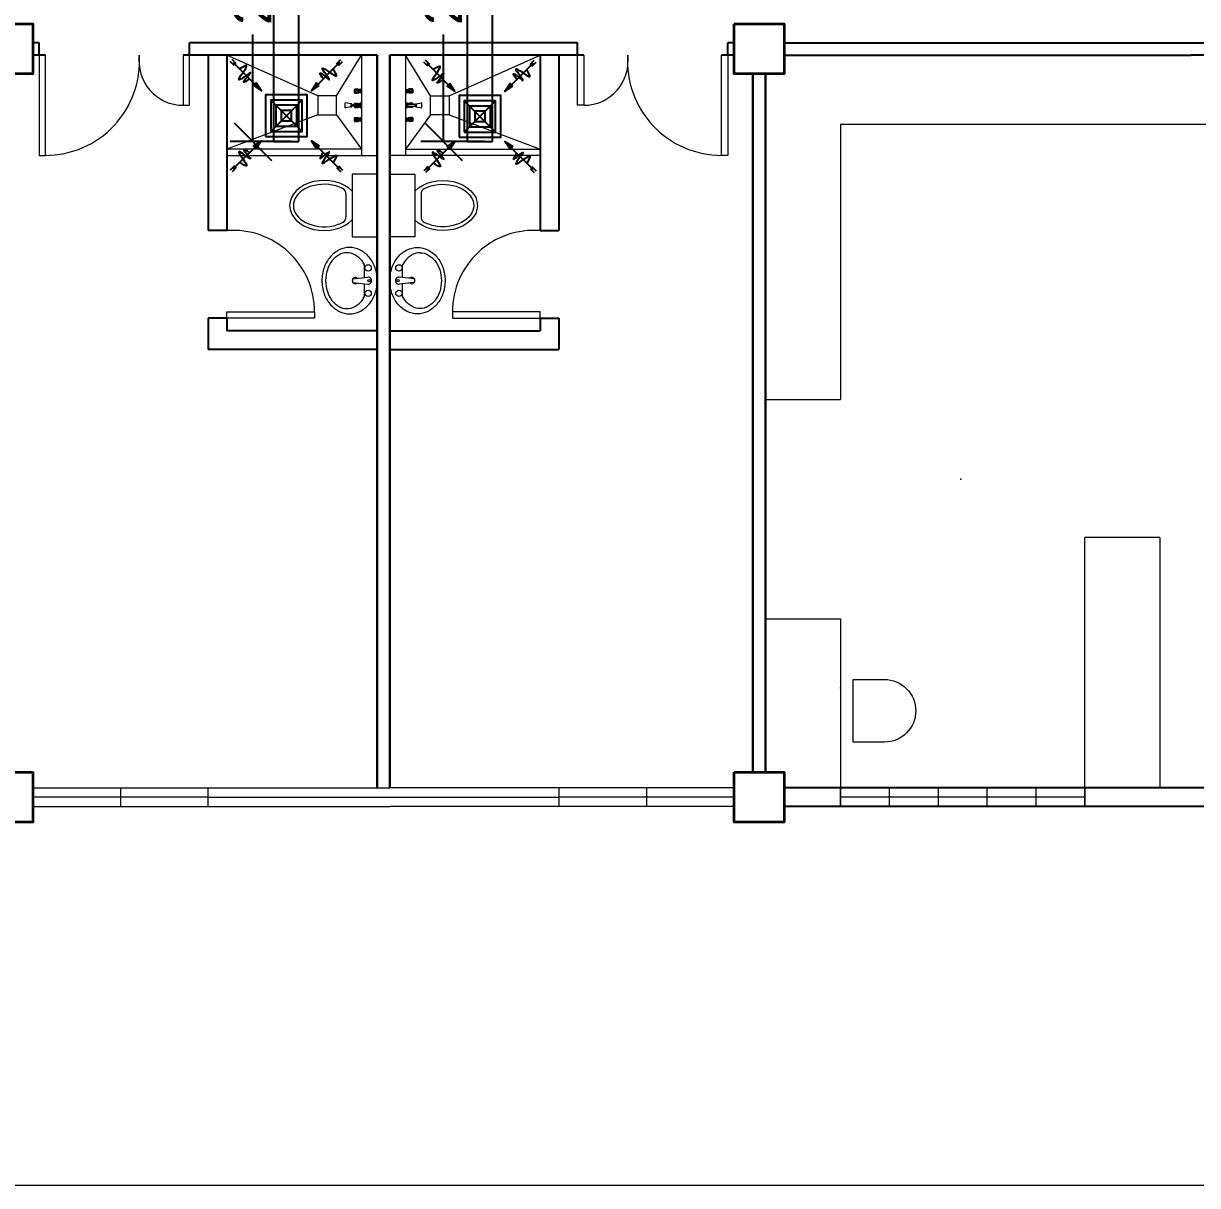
# Model space of a CAD drawing. Header units: millimetres. Extents: x 3 to 434, y 1 to 233.
# Drawn here: x 277.61 to 286.99, y 98.44 to 107.72 of the extents above; entities that cross this region are included whole.
import ezdxf

# ---------------------------------------------------------------- set-up
doc = ezdxf.new("R2010")
doc.units = ezdxf.units.MM
doc.header["$MEASUREMENT"] = 0
for name, color, linetype in [('AIR', 7, 'Continuous'), ('AIR-00', 8, 'Continuous'), ('AIR-03', 30, 'Continuous'), ('dimen', 7, 'Continuous'), ('exhaust', 1, 'Continuous')]:
    doc.layers.add(name, color=color, linetype=linetype)
doc.styles.get("Standard").update_dxf_attribs({"font": 'arial.ttf'})
doc.dimstyles.new('Copy of dimension', dxfattribs={"dimtxt": 0.3, "dimasz": 0.3, "dimexe": 0.18, "dimexo": 0.0625, "dimgap": 0.09, "dimtad": 0, "dimzin": 0, "dimdsep": 46, "dimtxsty": 'Standard', "dimblk": 'OBLIQUE', "dimcen": 0.09, "dimclrd": 256, "dimclre": 256, "dimclrt": 256, "dimadec": 0, "dimazin": 0, "dimtfac": 1, "dimtofl": 0, "dimtmove": 0, "dimatfit": 3, "dimldrblk": 'OBLIQUE', "dimfxl": 1, "dimtolj": 1, "dimtzin": 0, "dimarcsym": 0})

# ---------------------------------------------------------------- blocks, each defined once
blk = doc.blocks.new('GRILL-C-IN')
at = {"layer": 'AIR-00', "ltscale": 3}
for p, q in [((-0.623, 0.601), (-0.674, 0.651)), ((-0.601, 0.623), (-0.651, 0.674)), ((-0.637, 0.637), (-0.3, 0.3)), ((0.637, 0.637), (0.3, 0.3)), ((0.601, 0.623), (0.651, 0.674)), ((0.623, 0.601), (0.674, 0.651)), ((-0.637, -0.637), (-0.3, -0.3)), ((0.637, -0.637), (0.3, -0.3)), ((-0.623, -0.601), (-0.674, -0.651)), ((-0.601, -0.623), (-0.651, -0.674)), ((0.601, -0.623), (0.651, -0.674)), ((0.623, -0.601), (0.674, -0.651))]:
    blk.add_line(p, q, dxfattribs=at)
at = {"layer": 'AIR-00', "color": 50}
for p, q in [((-0.188, 0.187), (0.187, -0.188)), ((0.187, 0.187), (-0.188, -0.188))]:
    blk.add_line(p, q, dxfattribs=at)
at = {"layer": 'AIR-00', "ltscale": 3}
for points in [[(-0.362, 0.393), (-0.393, 0.362), (-0.3, 0.3)], [(0.393, 0.362), (0.362, 0.393), (0.3, 0.3)], [(-0.362, -0.393), (-0.393, -0.362), (-0.3, -0.3)], [(0.393, -0.362), (0.362, -0.393), (0.3, -0.3)]]:
    blk.add_lwpolyline(points, close=True, dxfattribs=at)
at = {"layer": 'AIR-00', "color": 50}
for points in [[(-0.188, -0.188), (0.187, -0.188), (0.187, 0.187), (-0.188, 0.187)], [(-0.125, -0.125), (0.125, -0.125), (0.125, 0.125), (-0.125, 0.125)], [(-0.062, -0.062), (0.062, -0.062), (0.062, 0.062), (-0.062, 0.062)]]:
    blk.add_lwpolyline(points, close=True, dxfattribs=at)
at = {"layer": 'AIR-00', "ltscale": 3}
for points in [[(-0.441, 0.441), (-0.512, 0.404), (-0.432, 0.514), (-0.568, 0.43), (-0.477, 0.6), (-0.561, 0.561)], [(0.441, 0.441), (0.404, 0.512), (0.514, 0.432), (0.43, 0.568), (0.6, 0.477), (0.561, 0.561)], [(-0.441, -0.441), (-0.512, -0.404), (-0.432, -0.514), (-0.568, -0.43), (-0.477, -0.6), (-0.561, -0.561)], [(0.441, -0.441), (0.404, -0.512), (0.514, -0.432), (0.43, -0.568), (0.6, -0.477), (0.561, -0.561)]]:
    blk.add_spline(points, degree=3, dxfattribs=at)
for points in [[(-0.3, 0.3), (-0.362, 0.393), (-0.393, 0.362)], [(0.3, 0.3), (0.393, 0.362), (0.362, 0.393)], [(-0.3, -0.3), (-0.362, -0.393), (-0.393, -0.362)], [(0.3, -0.3), (0.393, -0.362), (0.362, -0.393)]]:
    blk.add_solid(points, dxfattribs=at)
at = {"layer": 'AIR-03', "color": 6}
blk.add_lwpolyline([(-0.25, -0.25), (0.25, -0.25), (0.25, 0.25), (-0.25, 0.25)], close=True, dxfattribs=at)
blk = doc.blocks.new('_Oblique')
at = {"color": 0, "linetype": 'ByBlock', "lineweight": -2}
blk.add_line((-0.5, -0.5), (0.5, 0.5), dxfattribs=at)
blk = doc.blocks.new('*D102')
at = {"layer": 'Defpoints', "color": 0, "transparency": 16777216}
for p in [(279.8109, 109.4511), (279.4426, 106.7746), (279.8109, 106.7746)]:
    blk.add_point(p, dxfattribs=at)
at = {"layer": 'dimen', "lineweight": -2, "transparency": 16777216}
for p, q in [((279.7484, 109.4511), (279.2626, 109.4511)), ((279.4426, 109.4511), (279.4426, 108.5954)), ((279.4426, 106.7746), (279.4426, 107.6304)), ((279.7484, 106.7746), (279.2626, 106.7746))]:
    blk.add_line(p, q, dxfattribs=at)
at = {"layer": 'dimen', "lineweight": -2, "transparency": 16777216, "xscale": 0.3, "yscale": 0.3, "zscale": 0.3}
for p, rotation in [((279.4426, 109.4511), 90), ((279.4426, 106.7746), 270)]:
    blk.add_blockref('_Oblique', p, dxfattribs=dict(at, rotation=rotation))
at = {"layer": 'dimen', "transparency": 16777216, "insert": (279.4426, 108.1129), "char_height": 0.3, "attachment_point": 5, "rotation": 90}
blk.add_mtext('\\A1;2.68', dxfattribs=at)
blk = doc.blocks.new('*D103')
at = {"layer": 'Defpoints', "color": 0, "transparency": 16777216}
for p in [(281.3561, 109.4511), (280.9652, 106.7746), (281.3561, 106.7746)]:
    blk.add_point(p, dxfattribs=at)
at = {"layer": 'dimen', "lineweight": -2, "transparency": 16777216}
for p, q in [((281.2936, 109.4511), (280.7852, 109.4511)), ((280.9652, 109.4511), (280.9652, 108.5954)), ((280.9652, 106.7746), (280.9652, 107.6304)), ((281.2936, 106.7746), (280.7852, 106.7746))]:
    blk.add_line(p, q, dxfattribs=at)
at = {"layer": 'dimen', "lineweight": -2, "transparency": 16777216, "xscale": 0.3, "yscale": 0.3, "zscale": 0.3}
for p, rotation in [((280.9652, 109.4511), 90), ((280.9652, 106.7746), 270)]:
    blk.add_blockref('_Oblique', p, dxfattribs=dict(at, rotation=rotation))
at = {"layer": 'dimen', "transparency": 16777216, "insert": (280.9652, 108.1129), "char_height": 0.3, "attachment_point": 5, "rotation": 90}
blk.add_mtext('\\A1;2.68', dxfattribs=at)

msp = doc.modelspace()

# ---------------------------------------------------------------- linework, layer by layer
at = {"color": 8, "lineweight": 25}
for p, q in [((277.7363, 107.5641), (277.6863, 107.5641)), ((277.7363, 107.4641), (277.7363, 107.5641)), ((280.5363, 107.5641), (278.9363, 107.5641)), ((278.9363, 107.4641), (278.9363, 107.5641)), ((282.0363, 107.5641), (280.4363, 107.5641)), ((282.0363, 107.4641), (282.0363, 107.5641)), ((283.2863, 107.5641), (283.2363, 107.5641)), ((283.2363, 107.4641), (283.2363, 107.5641)), ((283.6863, 107.5641), (286.6363, 107.5641)), ((286.6363, 107.5641), (287.0363, 107.5641)), ((277.7863, 107.4641), (277.6863, 107.4641)), ((280.4363, 107.4641), (278.8863, 107.4641)), ((280.4363, 101.6141), (280.4363, 107.4641)), ((280.4363, 107.4641), (280.4363, 101.6141)), ((280.5363, 101.6141), (280.5363, 107.4641)), ((280.5363, 107.4641), (280.5363, 101.6141)), ((282.0863, 107.4641), (280.5363, 107.4641)), ((283.2863, 107.4641), (283.1863, 107.4641)), ((283.6863, 107.4641), (286.9363, 107.4641)), ((287.0363, 107.4641), (286.9363, 107.4641)), ((283.4363, 101.7391), (283.4363, 107.3141)), ((283.4363, 107.3141), (283.4363, 101.7391)), ((283.5363, 107.3141), (283.5363, 104.3391)), ((283.5363, 101.7391), (283.5363, 107.3141)), ((283.5363, 107.3141), (283.5363, 101.7391)), ((283.5363, 105.7141), (283.5363, 103.6141)), ((287.0363, 101.6141), (283.6863, 101.6141)), ((287.0363, 101.4641), (283.6863, 101.4641))]:
    msp.add_line(p, q, dxfattribs=at)
at = {"color": 8, "lineweight": 25, "ltscale": 0.3}
for p, q in [((279.0863, 107.4641), (279.0863, 106.0641)), ((279.2363, 107.4641), (279.2363, 106.0641)), ((281.7363, 107.4641), (281.7363, 106.0641)), ((281.8863, 107.4641), (281.8863, 106.0641)), ((279.2363, 106.0641), (279.0863, 106.0641)), ((281.7363, 106.0641), (281.8863, 106.0641)), ((279.0863, 105.3641), (279.0863, 105.1141)), ((279.2363, 105.3641), (279.0863, 105.3641)), ((279.2363, 105.3641), (279.2363, 105.2641)), ((281.7363, 105.3641), (281.7363, 105.2641)), ((281.7363, 105.3641), (281.8863, 105.3641)), ((281.8863, 105.3641), (281.8863, 105.1141)), ((280.4363, 105.2641), (279.2363, 105.2641)), ((280.5363, 105.2641), (281.7363, 105.2641)), ((280.4363, 105.1141), (279.0863, 105.1141)), ((280.5363, 105.1141), (281.8863, 105.1141))]:
    msp.add_line(p, q, dxfattribs=at)
at = {"color": 8, "lineweight": 9, "ltscale": 0.3}
for p, q in [((279.9613, 107.1391), (279.2363, 107.4641)), ((280.1113, 107.1391), (280.3113, 107.4641)), ((280.8613, 107.1391), (280.6613, 107.4641)), ((281.0113, 107.1391), (281.7363, 107.4641)), ((279.9613, 106.9891), (279.2363, 106.7141)), ((280.1113, 106.9891), (280.3113, 106.7141)), ((280.8613, 106.9891), (280.6613, 106.7141)), ((281.0113, 106.9891), (281.7363, 106.7141))]:
    msp.add_line(p, q, dxfattribs=at)
at = {"color": 8, "lineweight": 9}
for p, q in [((280.3113, 107.4641), (280.3113, 106.6641)), ((280.6613, 107.4641), (280.6613, 106.6641)), ((280.2526, 107.1908), (280.2526, 107.1647)), ((280.2526, 107.1908), (280.2541, 107.1908)), ((280.2526, 107.1647), (280.2541, 107.1647)), ((280.2541, 107.1908), (280.256, 107.1944)), ((280.2541, 107.1908), (280.2541, 107.1647)), ((280.2541, 107.1647), (280.256, 107.1611)), ((280.256, 107.1944), (280.256, 107.1611)), ((280.256, 107.1944), (280.278, 107.1944)), ((280.256, 107.1611), (280.278, 107.1611)), ((280.2647, 107.1838), (280.2768, 107.1838)), ((280.2647, 107.1717), (280.2768, 107.1717)), ((280.2648, 107.1908), (280.277, 107.1908)), ((280.2648, 107.1647), (280.277, 107.1647)), ((280.278, 107.1944), (280.282, 107.1922)), ((280.278, 107.191), (280.278, 107.1836)), ((280.278, 107.1645), (280.278, 107.1718)), ((280.278, 107.1611), (280.282, 107.1633)), ((280.2838, 107.1917), (280.2897, 107.1917)), ((280.2838, 107.1637), (280.2897, 107.1637)), ((280.2897, 107.1917), (280.292, 107.191)), ((280.2897, 107.1917), (280.2897, 107.1637)), ((280.2897, 107.1637), (280.292, 107.1645)), ((280.292, 107.191), (280.292, 107.1645)), ((280.3037, 107.1891), (280.292, 107.1891)), ((280.3037, 107.1664), (280.292, 107.1664)), ((280.3105, 107.1948), (280.3037, 107.1914)), ((280.3037, 107.1914), (280.3037, 107.1641)), ((280.3105, 107.1607), (280.3037, 107.1641)), ((280.3105, 107.1948), (280.3105, 107.1607)), ((280.3105, 107.1948), (280.3113, 107.1948)), ((280.3105, 107.1607), (280.3113, 107.1607)), ((280.3113, 107.1948), (280.3113, 107.1607)), ((280.6613, 107.1948), (280.6613, 107.1607)), ((280.662, 107.1948), (280.6613, 107.1948)), ((280.662, 107.1607), (280.6613, 107.1607)), ((280.662, 107.1948), (280.662, 107.1607)), ((280.662, 107.1948), (280.6688, 107.1914)), ((280.662, 107.1607), (280.6688, 107.1641)), ((280.6688, 107.1914), (280.6688, 107.1641)), ((280.6688, 107.1891), (280.6806, 107.1891)), ((280.6688, 107.1664), (280.6806, 107.1664)), ((280.6829, 107.1917), (280.6806, 107.191)), ((280.6806, 107.191), (280.6806, 107.1645)), ((280.6829, 107.1637), (280.6806, 107.1645)), ((280.6829, 107.1917), (280.6829, 107.1637)), ((280.6887, 107.1917), (280.6829, 107.1917)), ((280.6887, 107.1637), (280.6829, 107.1637)), ((280.6946, 107.1944), (280.6905, 107.1922)), ((280.6946, 107.1611), (280.6905, 107.1633)), ((280.7166, 107.1944), (280.6946, 107.1944)), ((280.6946, 107.191), (280.6946, 107.1836)), ((280.6946, 107.1645), (280.6946, 107.1718)), ((280.7166, 107.1611), (280.6946, 107.1611)), ((280.7077, 107.1908), (280.6956, 107.1908)), ((280.7077, 107.1647), (280.6956, 107.1647)), ((280.7079, 107.1838), (280.6957, 107.1838)), ((280.7079, 107.1717), (280.6957, 107.1717)), ((280.7166, 107.1944), (280.7166, 107.1611)), ((280.7185, 107.1908), (280.7166, 107.1944)), ((280.7185, 107.1647), (280.7166, 107.1611)), ((280.7185, 107.1908), (280.7185, 107.1647)), ((280.72, 107.1908), (280.7185, 107.1908)), ((280.72, 107.1647), (280.7185, 107.1647)), ((280.72, 107.1908), (280.72, 107.1647)), ((280.1794, 107.0447), (280.1794, 107.0835)), ((280.2259, 107.0764), (280.184, 107.085)), ((280.2335, 107.0764), (280.2259, 107.0764)), ((280.2259, 107.0764), (280.2259, 107.0518)), ((280.2259, 107.0764), (280.2259, 107.0518)), ((280.2335, 107.0518), (280.2335, 107.0764)), ((280.2335, 107.0717), (280.2959, 107.0717)), ((280.2526, 107.0772), (280.2526, 107.0717)), ((280.2526, 107.0772), (280.2541, 107.0772)), ((280.2541, 107.0772), (280.256, 107.0808)), ((280.2541, 107.0772), (280.2541, 107.0717)), ((280.256, 107.0808), (280.256, 107.0717)), ((280.256, 107.0808), (280.2779, 107.0808)), ((280.2648, 107.0772), (280.2769, 107.0772)), ((280.2779, 107.0808), (280.282, 107.0786)), ((280.2779, 107.0773), (280.2779, 107.0717)), ((280.2838, 107.0781), (280.2897, 107.0781)), ((280.2897, 107.0781), (280.2897, 107.0717)), ((280.2897, 107.0781), (280.292, 107.0774)), ((280.292, 107.0774), (280.292, 107.0717)), ((280.2959, 107.0755), (280.292, 107.0755)), ((280.2959, 107.0467), (280.2959, 107.0815)), ((280.2959, 107.0815), (280.3055, 107.0815)), ((280.2959, 107.0717), (280.2959, 107.0565)), ((280.3055, 107.0815), (280.3113, 107.0931)), ((280.3055, 107.0467), (280.3055, 107.0815)), ((280.3055, 107.0815), (280.3055, 107.0467)), ((280.3113, 107.0931), (280.3113, 107.0351)), ((280.6671, 107.0815), (280.6613, 107.0931)), ((280.6613, 107.0931), (280.6613, 107.0351)), ((280.6671, 107.0467), (280.6671, 107.0815)), ((280.6767, 107.0815), (280.6671, 107.0815)), ((280.6671, 107.0815), (280.6671, 107.0467)), ((280.6767, 107.0467), (280.6767, 107.0815)), ((280.6767, 107.0755), (280.6806, 107.0755)), ((280.7391, 107.0717), (280.6767, 107.0717)), ((280.6767, 107.0717), (280.6767, 107.0565)), ((280.6829, 107.0781), (280.6806, 107.0774)), ((280.6806, 107.0774), (280.6806, 107.0717)), ((280.6829, 107.0781), (280.6829, 107.0717)), ((280.6887, 107.0781), (280.6829, 107.0781)), ((280.6946, 107.0808), (280.6905, 107.0786)), ((280.7166, 107.0808), (280.6946, 107.0808)), ((280.6946, 107.0773), (280.6946, 107.0717)), ((280.7078, 107.0772), (280.6956, 107.0772)), ((280.7166, 107.0808), (280.7166, 107.0717)), ((280.7185, 107.0772), (280.7166, 107.0808)), ((280.7185, 107.0772), (280.7185, 107.0717)), ((280.72, 107.0772), (280.7185, 107.0772)), ((280.72, 107.0772), (280.72, 107.0717)), ((280.7391, 107.0764), (280.7467, 107.0764)), ((280.7391, 107.0518), (280.7391, 107.0764)), ((280.7467, 107.0764), (280.7886, 107.085)), ((280.7467, 107.0764), (280.7467, 107.0518)), ((280.7467, 107.0764), (280.7467, 107.0518)), ((280.7931, 107.0447), (280.7931, 107.0835)), ((280.2259, 107.0518), (280.184, 107.0432)), ((280.2259, 107.0518), (280.2335, 107.0518)), ((280.2959, 107.0565), (280.2335, 107.0565)), ((280.2526, 107.0565), (280.2526, 107.051)), ((280.2526, 107.051), (280.2541, 107.051)), ((280.2541, 107.0565), (280.2541, 107.051)), ((280.2541, 107.051), (280.256, 107.0474)), ((280.256, 107.0565), (280.256, 107.0474)), ((280.256, 107.0474), (280.2779, 107.0474)), ((280.2648, 107.051), (280.2769, 107.051)), ((280.2779, 107.0509), (280.2779, 107.0565)), ((280.2779, 107.0474), (280.282, 107.0496)), ((280.2838, 107.0501), (280.2897, 107.0501)), ((280.2897, 107.0565), (280.2897, 107.0501)), ((280.2897, 107.0501), (280.292, 107.0508)), ((280.292, 107.0565), (280.292, 107.0508)), ((280.2959, 107.0527), (280.292, 107.0527)), ((280.3055, 107.0467), (280.2959, 107.0467)), ((280.3113, 107.0351), (280.3055, 107.0467)), ((280.6613, 107.0351), (280.6671, 107.0467)), ((280.6671, 107.0467), (280.6767, 107.0467)), ((280.6767, 107.0565), (280.7391, 107.0565)), ((280.6767, 107.0527), (280.6806, 107.0527)), ((280.6806, 107.0565), (280.6806, 107.0508)), ((280.6829, 107.0501), (280.6806, 107.0508)), ((280.6829, 107.0565), (280.6829, 107.0501)), ((280.6887, 107.0501), (280.6829, 107.0501)), ((280.6946, 107.0474), (280.6905, 107.0496)), ((280.6946, 107.0509), (280.6946, 107.0565)), ((280.7166, 107.0474), (280.6946, 107.0474)), ((280.7078, 107.051), (280.6956, 107.051)), ((280.7166, 107.0565), (280.7166, 107.0474)), ((280.7185, 107.051), (280.7166, 107.0474)), ((280.7185, 107.0565), (280.7185, 107.051)), ((280.72, 107.051), (280.7185, 107.051)), ((280.72, 107.0565), (280.72, 107.051)), ((280.7467, 107.0518), (280.7391, 107.0518)), ((280.7467, 107.0518), (280.7886, 107.0432)), ((280.2526, 106.9635), (280.2541, 106.9635)), ((280.2526, 106.9635), (280.2526, 106.9374)), ((280.2526, 106.9374), (280.2541, 106.9374)), ((280.2541, 106.9635), (280.256, 106.9671)), ((280.2541, 106.9635), (280.2541, 106.9374)), ((280.2541, 106.9374), (280.256, 106.9338)), ((280.256, 106.9671), (280.2779, 106.9671)), ((280.256, 106.9671), (280.256, 106.9338)), ((280.256, 106.9338), (280.2779, 106.9338)), ((280.2647, 106.9565), (280.2768, 106.9565)), ((280.2647, 106.9444), (280.2768, 106.9444)), ((280.2648, 106.9635), (280.2769, 106.9635)), ((280.2648, 106.9374), (280.2769, 106.9374)), ((280.2779, 106.9671), (280.282, 106.9649)), ((280.2779, 106.9637), (280.2779, 106.9564)), ((280.2779, 106.9372), (280.2779, 106.9446)), ((280.2779, 106.9338), (280.282, 106.936)), ((280.2838, 106.9645), (280.2897, 106.9645)), ((280.2838, 106.9364), (280.2897, 106.9364)), ((280.2897, 106.9645), (280.2897, 106.9364)), ((280.2897, 106.9645), (280.292, 106.9637)), ((280.2897, 106.9364), (280.2919, 106.9372)), ((280.292, 106.9637), (280.2919, 106.9372)), ((280.3037, 106.9391), (280.2919, 106.9391)), ((280.3037, 106.9618), (280.292, 106.9618)), ((280.3105, 106.9675), (280.3037, 106.9641)), ((280.3037, 106.9641), (280.3037, 106.9368)), ((280.3105, 106.9334), (280.3037, 106.9368)), ((280.3105, 106.9675), (280.3113, 106.9675)), ((280.3105, 106.9675), (280.3105, 106.9334)), ((280.3105, 106.9334), (280.3113, 106.9334)), ((280.3113, 106.9675), (280.3113, 106.9334)), ((280.662, 106.9675), (280.6613, 106.9675)), ((280.6613, 106.9675), (280.6613, 106.9334)), ((280.6621, 106.9334), (280.6613, 106.9334)), ((280.662, 106.9675), (280.6689, 106.9641)), ((280.662, 106.9675), (280.6621, 106.9334)), ((280.6621, 106.9334), (280.6689, 106.9368)), ((280.6689, 106.9641), (280.6689, 106.9368)), ((280.6689, 106.9618), (280.6806, 106.9618)), ((280.6689, 106.9391), (280.6806, 106.9391)), ((280.6829, 106.9645), (280.6806, 106.9637)), ((280.6806, 106.9637), (280.6806, 106.9372)), ((280.6829, 106.9364), (280.6806, 106.9372)), ((280.6887, 106.9645), (280.6829, 106.9645)), ((280.6829, 106.9645), (280.6829, 106.9364)), ((280.6887, 106.9364), (280.6829, 106.9364)), ((280.6946, 106.9671), (280.6905, 106.9649)), ((280.6946, 106.9338), (280.6905, 106.936)), ((280.7166, 106.9671), (280.6946, 106.9671)), ((280.6946, 106.9637), (280.6946, 106.9564)), ((280.6946, 106.9372), (280.6946, 106.9446)), ((280.7166, 106.9338), (280.6946, 106.9338)), ((280.7078, 106.9635), (280.6956, 106.9635)), ((280.7078, 106.9374), (280.6956, 106.9374)), ((280.7079, 106.9565), (280.6957, 106.9565)), ((280.7079, 106.9444), (280.6957, 106.9444)), ((280.7185, 106.9635), (280.7166, 106.9671)), ((280.7166, 106.9671), (280.7166, 106.9338)), ((280.7185, 106.9374), (280.7166, 106.9338)), ((280.72, 106.9635), (280.7185, 106.9635)), ((280.7185, 106.9635), (280.7185, 106.9374)), ((280.72, 106.9374), (280.7185, 106.9374)), ((280.72, 106.9635), (280.72, 106.9374)), ((280.4363, 106.5141), (280.2363, 106.5141)), ((280.2363, 106.5141), (280.2363, 106.0141)), ((280.4363, 106.0141), (280.4363, 106.5141)), ((280.5363, 106.5141), (280.7363, 106.5141)), ((280.5363, 106.0141), (280.5363, 106.5141)), ((280.7363, 106.5141), (280.7363, 106.0141)), ((280.1863, 106.3547), (280.1863, 106.1737)), ((280.7863, 106.3547), (280.7863, 106.1737)), ((280.2363, 106.0141), (280.4363, 106.0141)), ((280.7363, 106.0141), (280.5363, 106.0141)), ((280.3343, 105.6885), (280.3343, 105.7907)), ((280.6383, 105.6885), (280.6383, 105.7907)), ((280.2384, 105.6786), (280.3602, 105.6919)), ((280.5363, 105.7141), (280.5363, 103.6141)), ((280.7342, 105.6786), (280.6123, 105.6919)), ((280.2384, 105.6496), (280.3602, 105.6363)), ((280.7342, 105.6496), (280.6123, 105.6363)), ((286.6863, 103.6141), (286.6863, 101.6141)), ((283.5363, 103.3391), (283.5363, 102.9641)), ((283.5363, 102.9641), (283.5363, 101.7391)), ((277.6863, 101.6141), (280.4363, 101.6141)), ((277.6863, 101.6141), (277.6863, 101.4641)), ((279.0863, 101.5391), (277.6863, 101.5391)), ((278.3863, 101.6141), (278.3863, 101.4641)), ((279.0863, 101.4641), (279.0863, 101.6141)), ((279.0863, 101.5391), (281.8863, 101.5391)), ((280.4363, 101.6141), (280.5363, 101.6141)), ((283.2863, 101.6141), (280.5363, 101.6141)), ((281.8863, 101.6141), (281.8863, 101.4641)), ((283.2863, 101.5391), (281.8863, 101.5391)), ((282.5863, 101.6141), (282.5863, 101.4641)), ((283.2863, 101.4641), (283.2863, 101.6141)), ((284.1363, 101.6141), (283.6863, 101.6141)), ((284.1363, 101.6141), (284.1363, 101.4641)), ((286.0863, 101.5391), (284.1363, 101.5391)), ((284.5263, 101.4641), (284.5263, 101.6141)), ((284.5263, 101.6141), (284.9163, 101.6141)), ((284.9163, 101.6141), (284.9163, 101.4641)), ((285.3063, 101.4641), (285.3063, 101.6141)), ((285.3063, 101.6141), (285.6963, 101.6141)), ((285.6963, 101.6141), (285.6963, 101.4641)), ((286.6363, 101.6141), (286.0363, 101.6141)), ((286.0863, 101.4641), (286.0863, 101.6141)), ((277.6863, 101.4641), (280.5363, 101.4641)), ((283.2863, 101.4641), (280.5363, 101.4641)), ((283.6863, 101.4641), (284.1363, 101.4641)), ((284.1363, 101.4641), (286.0363, 101.4641)), ((284.1363, 101.4641), (284.5263, 101.4641)), ((284.9163, 101.4641), (285.3063, 101.4641)), ((285.6963, 101.4641), (286.0863, 101.4641)), ((286.0363, 101.4641), (286.7863, 101.4641)), ((287.0363, 98.4391), (271.7113, 98.4391))]:
    msp.add_line(p, q, dxfattribs=at)
at = {"color": 8, "lineweight": 9, "ltscale": 0.4}
for p, q in [((284.1363, 106.9141), (287.9613, 106.9141)), ((284.1363, 106.9141), (284.1363, 104.7141)), ((283.5363, 104.7141), (284.1363, 104.7141)), ((286.0863, 101.6141), (286.0863, 103.6141)), ((286.6863, 103.6141), (286.0863, 103.6141)), ((283.5363, 102.9641), (284.1363, 102.9641)), ((284.1363, 102.9641), (284.1363, 101.6141))]:
    msp.add_line(p, q, dxfattribs=at)
at = {"color": 8, "lineweight": 35}
for points in [[(277.2863, 107.7141), (277.6863, 107.7141), (277.6863, 107.3141), (277.2863, 107.3141)], [(283.2863, 107.7141), (283.6863, 107.7141), (283.6863, 107.3141), (283.2863, 107.3141)], [(277.2863, 101.7391), (277.6863, 101.7391), (277.6863, 101.3391), (277.2863, 101.3391)], [(283.2863, 101.7391), (283.6863, 101.7391), (283.6863, 101.3391), (283.2863, 101.3391)]]:
    msp.add_lwpolyline(points, close=True, dxfattribs=at)
at = {"color": 8, "lineweight": 13, "ltscale": 0.03}
for points in [[(277.7863, 107.4641), (277.7363, 107.4641), (277.7363, 106.6641), (277.7863, 106.6641)], [(278.9363, 107.4641), (278.8863, 107.4641), (278.8863, 107.0641), (278.9363, 107.0641)], [(282.0363, 107.4641), (282.0863, 107.4641), (282.0863, 107.0641), (282.0363, 107.0641)], [(283.1863, 107.4641), (283.2363, 107.4641), (283.2363, 106.6641), (283.1863, 106.6641)], [(279.2363, 105.3641), (279.2363, 105.4141), (279.9363, 105.4141), (279.9363, 105.3641)], [(281.7363, 105.3641), (281.7363, 105.4141), (281.0363, 105.4141), (281.0363, 105.3641)]]:
    msp.add_lwpolyline(points, close=True, dxfattribs=at)
at = {"color": 8, "lineweight": 9, "ltscale": 0.03}
for points in [[(280.1113, 106.9891), (280.1113, 107.1391), (279.9613, 107.1391), (279.9613, 106.9891)], [(280.8613, 106.9891), (280.8613, 107.1391), (281.0113, 107.1391), (281.0113, 106.9891)]]:
    msp.add_lwpolyline(points, close=True, dxfattribs=at)
at = {"color": 8, "lineweight": 9, "ltscale": 0.3}
for points in [[(280.3113, 106.7141), (279.2363, 106.7141), (279.2363, 106.6641), (280.4363, 106.6641), (280.4363, 106.6641)], [(280.6613, 106.7141), (281.7363, 106.7141), (281.7363, 106.6641), (280.5363, 106.6641), (280.5363, 106.6641)]]:
    msp.add_lwpolyline(points, dxfattribs=at)
at = {"color": 8, "lineweight": 9}
for points in [[(280.2153, 105.9291, 0.11576), (280.1328, 105.9097, 0.104047), (280.059, 105.8515, 0.090875), (280.0116, 105.7676, 0.083344), (279.9943, 105.6641, 0.083344), (280.0116, 105.5606, 0.090875), (280.059, 105.4767, 0.104047), (280.1328, 105.4185, 0.11576), (280.2153, 105.3991, 0.11576), (280.2978, 105.4185, 0.104047), (280.3716, 105.4767, 0.090875), (280.4189, 105.5606, 0.083344), (280.4363, 105.6641, 0.083344), (280.4189, 105.7676, 0.090875), (280.3716, 105.8515, 0.104047), (280.2978, 105.9097, 0.11576)], [(280.7573, 105.9291, -0.11576), (280.8398, 105.9097, -0.104047), (280.9136, 105.8515, -0.090875), (280.9609, 105.7676, -0.083344), (280.9783, 105.6641, -0.083344), (280.9609, 105.5606, -0.090875), (280.9136, 105.4767, -0.104047), (280.8398, 105.4185, -0.11576), (280.7573, 105.3991, -0.11576), (280.6748, 105.4185, -0.104047), (280.601, 105.4767, -0.090875), (280.5536, 105.5606, -0.083344), (280.5363, 105.6641, -0.083344), (280.5536, 105.7676, -0.090875), (280.601, 105.8515, -0.104047), (280.6748, 105.9097, -0.11576)]]:
    msp.add_lwpolyline(points, format="xyb", close=True, dxfattribs=at)
for points in [[(280.1943, 105.8866, 0.124838), (280.1317, 105.8707, 0.105788), (280.0741, 105.8214, 0.086697), (280.0378, 105.7517, 0.076776), (280.0243, 105.6641, 0.076776), (280.0378, 105.5765, 0.086697), (280.0741, 105.5068, 0.105788), (280.1317, 105.4575, 0.124838), (280.1943, 105.4416, 0.124838), (280.2568, 105.4575, 0.105788), (280.3145, 105.5068, 0.040067), (280.3343, 105.5375), (280.3343, 105.6397, 0.040067)], [(280.7783, 105.8866, -0.124838), (280.8408, 105.8707, -0.105788), (280.8985, 105.8214, -0.086697), (280.9348, 105.7517, -0.076776), (280.9483, 105.6641, -0.076776), (280.9348, 105.5765, -0.086697), (280.8985, 105.5068, -0.105788), (280.8408, 105.4575, -0.124838), (280.7783, 105.4416, -0.124838), (280.7157, 105.4575, -0.105788), (280.6581, 105.5068, -0.040067), (280.6383, 105.5375), (280.6383, 105.6397, -0.040067)]]:
    msp.add_lwpolyline(points, format="xyb", dxfattribs=at)
at = {"color": 8, "lineweight": 9, "ltscale": 0.6}
msp.add_lwpolyline([(284.4863, 101.9794), (284.2363, 101.9794), (284.2363, 102.4794), (284.4863, 102.4794, -0.414214), (284.7363, 102.2294, -0.414214)], format="xyb", close=True, dxfattribs=at)
at = {"color": 8, "lineweight": 9}
msp.add_lwpolyline([(284.1363, 101.6141), (286.0863, 101.6141), (286.0863, 101.4641), (284.1363, 101.4641)], close=True, dxfattribs=at)
for centre, radius in [((280.3633, 105.7657), 0.0255), ((280.6093, 105.7657), 0.0255), ((280.3698, 105.6641), 0.0095), ((280.6028, 105.6641), 0.0095), ((280.3633, 105.5625), 0.0255), ((280.6093, 105.5625), 0.0255)]:
    msp.add_circle(centre, radius, dxfattribs=at)
at = {"color": 8, "lineweight": 13, "ltscale": 0.03}
for centre, radius, start, end in [((277.7863, 107.4157), 0.7516, 270, 3.69522), ((278.8863, 107.4172), 0.3531, 172.37185, 270), ((282.0863, 107.4172), 0.3531, 270, 7.62815), ((283.1863, 107.4157), 0.7516, 176.30478, 270), ((279.2845, 105.4141), 0.6518, 0, 94.24219), ((281.6881, 105.4141), 0.6518, 85.75781, 180)]:
    msp.add_arc(centre, radius, start, end, dxfattribs=at)
at = {"color": 8, "lineweight": 9}
for centre, radius, start, end in [((280.1363, 106.3547), 0.05, 0, 61.84994), ((280.8363, 106.3547), 0.05, 118.15006, 180), ((280.1363, 106.1737), 0.05, 298.00836, 360), ((280.8363, 106.1737), 0.05, 180, 241.99164), ((280.1943, 105.7553), 0.1313, 61.53644, 90), ((280.1705, 105.7114), 0.1812, 37.38145, 61.53644), ((280.8021, 105.7114), 0.1812, 118.46356, 142.61855), ((280.7783, 105.7553), 0.1313, 90, 118.46356), ((280.133, 105.6828), 0.2284, 28.20375, 37.38145), ((280.8395, 105.6828), 0.2284, 142.61855, 151.79625), ((280.2613, 105.6641), 0.025, 161.37929, 198.62071), ((280.3321, 105.6641), 0.0948, 171.20259, 188.79741), ((280.2613, 105.6641), 0.025, 48.79782, 143.69319), ((280.3633, 105.6641), 0.028, 263.75449, 96.24551), ((280.6093, 105.6641), 0.028, 83.75449, 276.24551), ((280.7113, 105.6641), 0.025, 36.30681, 131.20218), ((280.6405, 105.6641), 0.0948, 351.20259, 8.79741), ((280.7113, 105.6641), 0.025, 341.37929, 18.62071), ((280.2613, 105.6641), 0.025, 216.30681, 311.20218), ((280.7113, 105.6641), 0.025, 228.79782, 323.69319)]:
    msp.add_arc(centre, radius, start, end, dxfattribs=at)
for centre, major_axis, ratio, start_param, end_param in [((280.2604, 107.1777), (0.00268, 0.00268), 1, 1.643677, 3.068487), ((280.2656, 107.2035), (0.00896, 0.00896), 1, 3.15309, 3.864175), ((280.2656, 107.152), (-0.00896, 0.00896), 1, -0.722807, -0.011722), ((280.2655, 107.1734), (0.00738, 0.00738), 1, 0.858879, 1.643677), ((280.2655, 107.1821), (-0.00738, 0.00738), 1, 1.497691, 2.282489), ((280.2768, 107.1755), (0.00268, 0.00268), 1, 3.926878, 4.554518), ((280.2768, 107.18), (0.00268, 0.00268), 1, 0.157647, 0.785286), ((280.277, 107.1946), (-0.00268, 0.00268), 1, 2.356082, 2.983721), ((280.277, 107.1609), (-0.00268, 0.00268), 1, -1.41315, -0.785511), ((280.2717, 107.1729), (-0.00887, 0.00887), 1, 4.509022, 4.870036), ((280.2717, 107.1825), (-0.00887, 0.00887), 1, 2.983721, 3.344735), ((280.2709, 107.206), (-0.0118, 0.0118), 1, 2.876824, 3.009049), ((280.2709, 107.1495), (0.0118, 0.0118), 1, 0.132318, 0.264544), ((280.2838, 107.1955), (-0.00268, 0.00268), 1, 1.862141, 2.356082), ((280.2838, 107.1599), (-0.00268, 0.00268), 1, -0.785511, -0.291569), ((280.279, 107.1777), (0.00268, 0.00268), 1, 4.915531, 6.079819), ((280.2656, 107.0898), (0.00896, 0.00896), 1, 3.15309, 3.864175), ((280.2769, 107.081), (0.00268, 0.00268), 1, 3.926878, 4.554518), ((280.2709, 107.0924), (-0.0118, 0.0118), 1, 2.876824, 3.009049), ((280.2838, 107.0819), (0.00268, 0.00268), 1, 3.432937, 3.926878), ((280.7899, 107.0814), (-0.00268, -0.00268), 1, 2.92514, 4.295202), ((280.1826, 107.0468), (-0.00268, 0.00268), 1, 1.354119, 2.724181), ((280.2656, 107.0384), (0.00896, 0.00896), 1, 0.847989, 1.559075), ((280.2769, 107.0472), (0.00268, 0.00268), 1, 0.157647, 0.785286), ((280.2709, 107.0358), (-0.0118, 0.0118), 1, -1.438478, -1.306252), ((280.2838, 107.0463), (0.00268, 0.00268), 1, 0.785286, 1.279227), ((280.2604, 106.9505), (0.00268, 0.00268), 1, 1.643677, 3.068487), ((280.2656, 106.9762), (0.00896, 0.00896), 1, 3.15309, 3.864175), ((280.2656, 106.9247), (-0.00896, 0.00896), 1, -0.722807, -0.011722), ((280.2654, 106.9461), (0.00738, 0.00738), 1, 0.858879, 1.643677), ((280.2654, 106.9548), (-0.00738, 0.00738), 1, 1.497691, 2.282489), ((280.2768, 106.9527), (0.00268, 0.00268), 1, 0.157647, 0.785286), ((280.2768, 106.9482), (0.00268, 0.00268), 1, 3.926878, 4.554518), ((280.2769, 106.9673), (-0.00268, 0.00268), 1, 2.356082, 2.983721), ((280.2769, 106.9336), (-0.00268, 0.00268), 1, -1.41315, -0.785511), ((280.2717, 106.9456), (-0.00887, 0.00887), 1, 4.509022, 4.870036), ((280.2717, 106.9553), (-0.00887, 0.00887), 1, 2.983721, 3.344735), ((280.2709, 106.9787), (0.0118, 0.0118), 1, 4.44762, 4.579846), ((280.2709, 106.9222), (0.0118, 0.0118), 1, 0.132318, 0.264544), ((280.2838, 106.9683), (-0.00268, 0.00268), 1, 1.862141, 2.356082), ((280.2838, 106.9327), (-0.00268, 0.00268), 1, -0.785511, -0.291569), ((280.279, 106.9505), (0.00268, 0.00268), 1, 4.915531, 6.079819), ((280.0113, 106.2641), (0.275, 0), 0.727273, 0.612555, 5.670631)]:
    msp.add_ellipse(centre, major_axis=major_axis, ratio=ratio, start_param=start_param, end_param=end_param, dxfattribs=at)
at = {"color": 8, "lineweight": 9, "extrusion": (2.88216e-41, -4.99074e-41, -1)}
for centre, major_axis, start_param, end_param in [((280.6887, 107.1955), (0.00268, -0.00268), 0.291344, 0.785286), ((280.6887, 107.1599), (0.00268, -0.00268), 3.926878, 4.42082), ((280.6935, 107.1777), (-0.00268, -0.00268), 0.203142, 1.36743), ((280.7009, 107.1729), (-0.00887, -0.00887), 1.36743, 1.728443), ((280.7009, 107.1825), (0.00887, -0.00887), 1.412925, 1.773938), ((280.7017, 107.206), (-0.0118, -0.0118), -0.264769, -0.132543), ((280.7017, 107.1495), (-0.0118, -0.0118), 1.703115, 1.83534), ((280.6956, 107.1946), (-0.00268, -0.00268), -0.785511, -0.157871), ((280.6956, 107.1609), (0.00268, -0.00268), 3.299239, 3.926878), ((280.6957, 107.18), (0.00268, -0.00268), 3.299239, 3.926878), ((280.6957, 107.1755), (0.00268, -0.00268), 0.785286, 1.412925), ((280.707, 107.2035), (-0.00896, -0.00896), -1.559299, -0.848214), ((280.707, 107.152), (0.00896, -0.00896), 3.989582, 4.700667), ((280.7071, 107.1734), (0.00738, -0.00738), 4.000472, 4.78527), ((280.7071, 107.1821), (-0.00738, -0.00738), 4.639283, 5.424081), ((280.7121, 107.1777), (0.00268, -0.00268), 4.78527, 6.21008), ((280.6887, 107.0819), (-0.00268, -0.00268), -1.279452, -0.785511), ((280.7017, 107.0924), (0.0118, -0.0118), 1.306028, 1.438253), ((280.6956, 107.081), (-0.00268, -0.00268), -0.785511, -0.157871), ((280.707, 107.0898), (0.00896, -0.00896), 0.011497, 0.722582), ((280.6887, 107.0463), (0.00268, -0.00268), 3.926878, 4.42082), ((280.7017, 107.0358), (0.0118, -0.0118), 3.273911, 3.406137), ((280.6956, 107.0472), (0.00268, -0.00268), 3.299239, 3.926878), ((280.707, 107.0384), (-0.00896, -0.00896), 2.418785, 3.129871), ((280.79, 107.0468), (0.00268, -0.00268), 6.066508, 7.43657), ((280.6887, 106.9683), (-0.00268, -0.00268), -1.279452, -0.785511), ((280.6887, 106.9327), (-0.00268, -0.00268), 2.356082, 2.850023), ((280.6936, 106.9505), (-0.00268, -0.00268), 0.203142, 1.36743), ((280.7009, 106.9456), (0.00887, -0.00887), 2.938226, 3.299239), ((280.7009, 106.9553), (-0.00887, -0.00887), -0.157871, 0.203142), ((280.7017, 106.9787), (-0.0118, -0.0118), -0.264769, -0.132543), ((280.7017, 106.9222), (-0.0118, -0.0118), 1.703115, 1.83534), ((280.6956, 106.9673), (0.00268, -0.00268), 0.785286, 1.412925), ((280.6956, 106.9336), (-0.00268, -0.00268), 1.728443, 2.356082), ((280.6957, 106.9527), (0.00268, -0.00268), 3.299239, 3.926878), ((280.6957, 106.9482), (0.00268, -0.00268), 0.785286, 1.412925), ((280.707, 106.9762), (-0.00896, -0.00896), -1.559299, -0.848214), ((280.707, 106.9247), (-0.00896, -0.00896), 2.418785, 3.129871), ((280.7071, 106.9461), (0.00738, -0.00738), 4.000472, 4.78527), ((280.7071, 106.9548), (0.00738, -0.00738), 6.21008, 6.994878), ((280.7121, 106.9505), (-0.00268, -0.00268), 3.214474, 4.639283)]:
    msp.add_ellipse(centre, major_axis=major_axis, ratio=1, start_param=start_param, end_param=end_param, dxfattribs=at)
at = {"color": 8, "lineweight": 9, "extrusion": (-2.88216e-41, -4.99074e-41, -1)}
msp.add_ellipse((280.1826, 107.0814), major_axis=(-0.00268, 0.00268), ratio=1, start_param=6.066732, end_param=7.436794, dxfattribs=at)
at = {"color": 8, "lineweight": 9, "extrusion": (0, 0, -1)}
msp.add_ellipse((280.9613, 106.2641), major_axis=(-0.275, 0), ratio=0.727273, start_param=0.612555, end_param=5.670631, dxfattribs=at)
at = {"color": 8, "lineweight": 9}
for points in [[(280.1599, 106.3988), (280.1435, 106.4076), (280.1254, 106.415), (280.0342, 106.4419), (279.947, 106.4367), (279.8154, 106.379), (279.7741, 106.3289), (279.7606, 106.2308), (279.7866, 106.1786), (279.8978, 106.1045), (279.9815, 106.0867), (280.0953, 106.1024), (280.1302, 106.1138), (280.1598, 106.1296)], [(280.8127, 106.3988), (280.8291, 106.4076), (280.8472, 106.415), (280.9383, 106.4419), (281.0255, 106.4367), (281.1571, 106.379), (281.1985, 106.3289), (281.2119, 106.2308), (281.186, 106.1786), (281.0748, 106.1045), (280.9911, 106.0867), (280.8773, 106.1024), (280.8424, 106.1138), (280.8128, 106.1296)]]:
    msp.add_open_spline(points, degree=3, knots=[0.937253, 0.937253, 0.937253, 0.937253, 1.185372, 1.185372, 2.113864, 2.113864, 3.042356, 3.042356, 3.970847, 3.970847, 4.899339, 4.899339, 5.346062, 5.346062, 5.346062, 5.346062], dxfattribs=at)
at = {"color": 8, "lineweight": 9, "ltscale": 0.3}
msp.add_point((285.0962, 104.0788), dxfattribs=at)
at = {"color": 8, "lineweight": 9}
msp.add_point((284.1363, 102.4141), dxfattribs=at)
at = {"layer": 'exhaust'}
for p, q in [((279.8109, 106.7746), (279.8109, 109.4511)), ((279.8109, 106.7746), (279.8109, 109.4511)), ((281.3561, 106.7746), (281.3561, 109.4511)), ((279.6109, 106.7746), (279.6109, 109.3511)), ((281.1561, 106.7746), (281.1561, 109.3511)), ((279.6109, 106.7746), (279.8109, 106.7746)), ((279.9151, 106.7746), (279.9207, 106.7746)), ((281.1561, 106.7746), (281.3561, 106.7746))]:
    msp.add_line(p, q, dxfattribs=at)

# ---------------------------------------------------------------- block references
at = {"layer": 'AIR', "xscale": 0.6658363358532475, "yscale": 0.6658363358532475, "zscale": 0.6658363358532475}
for p in [(279.7109, 106.981), (281.2561, 106.9753)]:
    msp.add_blockref('GRILL-C-IN', p, dxfattribs=at)

# ---------------------------------------------------------------- dimensions: what is measured, and where the dimension line sits
at = {"layer": 'dimen'}
for base, p1, p2, picture, middle in [((279.4426, 106.7746), (279.8109, 109.4511), (279.8109, 106.7746), '*D102', (279.4426, 108.1129)), ((280.9652, 106.7746), (281.3561, 109.4511), (281.3561, 106.7746), '*D103', (280.9652, 108.1129))]:
    dim = msp.add_linear_dim(base=base, p1=p1, p2=p2, angle=90, dimstyle='Copy of dimension', dxfattribs=at)
    dim.commit()
    dim.dimension.update_dxf_attribs({"geometry": picture, "text_midpoint": middle})

doc.saveas('drawing.dxf')
